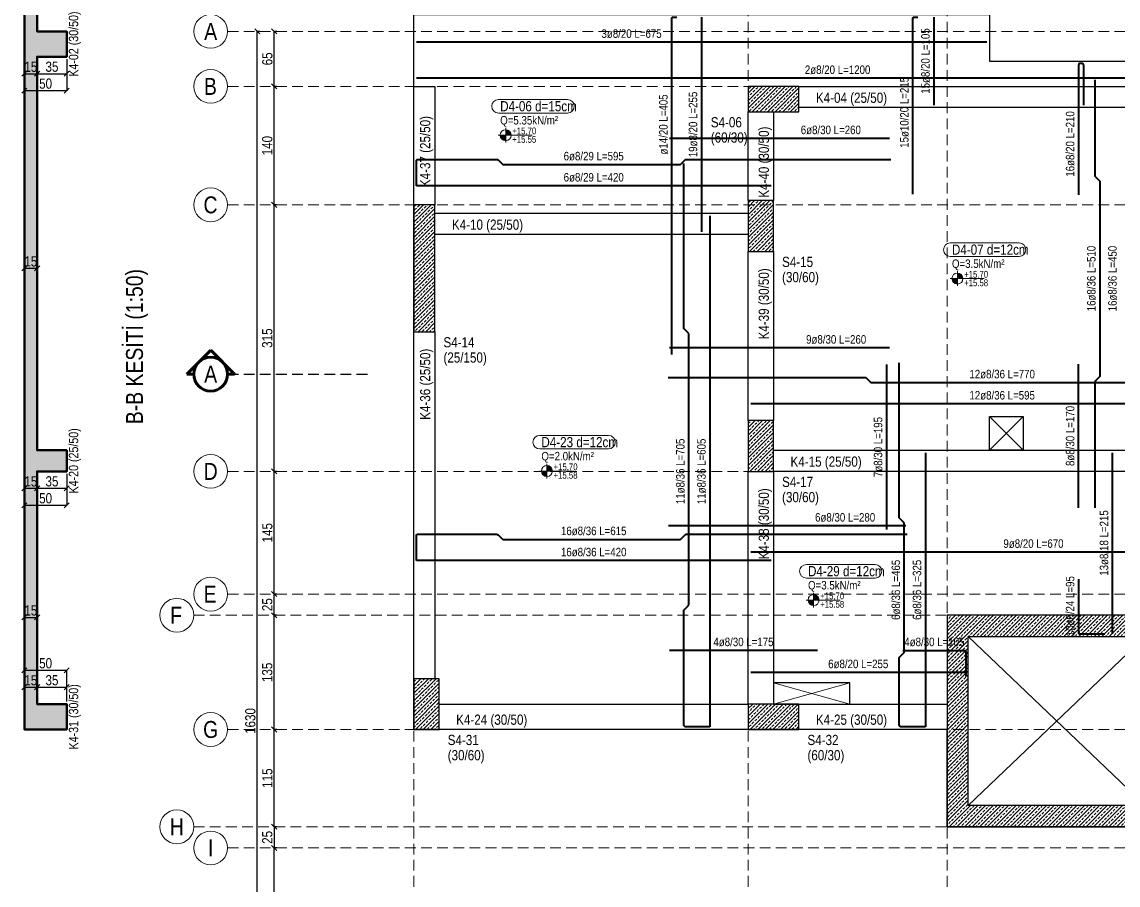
# Model space of a CAD drawing. Header units: millimetres. Extents: x 770 to 6290, y 488 to 2912.
# Drawn here: x 792 to 2087, y 1358 to 2378 of the extents above; entities that cross this region are included whole.
import ezdxf
from ezdxf.enums import TextEntityAlignment as Align

# ---------------------------------------------------------------- set-up
doc = ezdxf.new("R2010")
doc.units = ezdxf.units.MM
doc.linetypes.add('DASHED', pattern=[19.05, 12.7, -6.35])
for name, color, linetype, lineweight in [('AKS BALONU (BEYKENT)', 7, 'Continuous', 20), ('AKS CIZGISI (BEYKENT)', 252, 'DASHED', 20), ('AKS OLCU (BEYKENT)', 200, 'Continuous', 20), ('AKS YAZISI (BEYKENT)', 3, 'Continuous', 20), ('CIZGI (BEYKENT)', 1, 'Continuous', 20), ('DONATI (BEYKENT)', 4, 'Continuous', 40), ('DONATI YAZISI (BEYKENT)', 3, 'Continuous', 20), ('DOSEME ISMI (BEYKENT)', 9, 'Continuous', 20), ('DOSEME PAFTA (BEYKENT)', 3, 'Continuous', 20), ('KALIP BOSLUK (BEYKENT)', 30, 'Continuous', 25), ('KAT SINIRI (BEYKENT)', 41, 'Continuous', 25), ('KESIT (BEYKENT)', 151, 'Continuous', 25), ('KESIT CIZGISI (BEYKENT)', 3, 'Continuous', 50), ('KESIT ISMI (BEYKENT)', 6, 'Continuous', 20), ('KIRIS (BEYKENT)', 2, 'Continuous', 30), ('KIRIS ISMI (BEYKENT)', 40, 'Continuous', 20), ('KOLON (BEYKENT)', 3, 'Continuous', 30), ('KOLON ISMI (BEYKENT)', 91, 'Continuous', 20), ('KOT CIZGISI (BEYKENT)', 7, 'Continuous', 20), ('KOT YAZI (BEYKENT)', 7, 'Continuous', 20), ('OLCU (BEYKENT)', 14, 'Continuous', 20), ('TARAMA (BEYKENT)', 252, 'Continuous', 20), ('YUK YAZISI (BEYKENT)', 140, 'Continuous', 20)]:
    doc.layers.add(name, color=color, linetype=linetype, lineweight=lineweight)
doc.styles.add('DONATI YAZISI (BEYKENT)', font='')
doc.styles.add('YAZI (BEYKENT)', font='')
doc.styles.get('DONATI YAZISI (BEYKENT)').set_extended_font_data('Bahnschrift Light Condensed')
doc.styles.get('YAZI (BEYKENT)').set_extended_font_data('Bahnschrift Light Condensed')
doc.dimstyles.new('AKS_OLCU', dxfattribs={"dimtxt": 12, "dimasz": 3, "dimexe": 0.18, "dimexo": 3, "dimgap": 2, "dimtad": 1, "dimdec": 0, "dimrnd": 0.5, "dimzin": 12, "dimdsep": 46, "dimtxsty": 'YAZI (BEYKENT)', "dimtsz": 3, "dimcen": 0.09, "dimclrt": 7, "dimadec": 0, "dimazin": 0, "dimtfac": 1, "dimtdec": 4, "dimtix": 1, "dimtmove": 0, "dimatfit": 3, "dimfxl": 1, "dimtolj": 1, "dimtzin": 0, "dimarcsym": 0})
doc.dimstyles.new('PLAN_OLCU', dxfattribs={"dimtxt": 12, "dimasz": 3, "dimexe": 0.18, "dimexo": 3, "dimgap": 2, "dimtad": 1, "dimdec": 0, "dimrnd": 0.5, "dimzin": 12, "dimdsep": 46, "dimtxsty": 'YAZI (BEYKENT)', "dimtsz": 3, "dimcen": 0.09, "dimclrt": 7, "dimadec": 0, "dimazin": 0, "dimtfac": 1, "dimtdec": 4, "dimtix": 1, "dimtmove": 0, "dimatfit": 3, "dimfxl": 1, "dimtolj": 1, "dimtzin": 0, "dimarcsym": 0})
pattern_1 = [(45, (-185309.8626, -11068.8414), (-4.49012806, 4.49012806), []), (45, (-185305.3725, -11068.8414), (-4.49012806, 4.49012806), [3.175, -1.5875])]

# ---------------------------------------------------------------- blocks, each defined once
blk = doc.blocks.new('*D242')
at = {"layer": 'DEFPOINTS', "color": 0, "transparency": 16777216}
for p in [(795.1, 2336.7), (810.1, 2336.7), (810.1, 2316.7)]:
    blk.add_point(p, dxfattribs=at)
at = {"layer": 'OLCU (BEYKENT)', "color": 0, "lineweight": -2, "transparency": 16777216}
for p, q in [((795.1, 2333.7), (795.1, 2316.6)), ((810.1, 2333.7), (810.1, 2316.6)), ((792.1, 2313.7), (798.1, 2319.7)), ((807.1, 2313.7), (813.1, 2319.7)), ((795.1, 2316.7), (810.1, 2316.7))]:
    blk.add_line(p, q, dxfattribs=at)
at = {"layer": 'OLCU (BEYKENT)', "color": 7, "lineweight": 20, "transparency": 16777216, "insert": (802.6, 2324.8), "char_height": 12, "attachment_point": 5, "style": 'YAZI (BEYKENT)'}
blk.add_mtext('\\A1;15', dxfattribs=at)
blk = doc.blocks.new('*D243')
at = {"layer": 'DEFPOINTS', "color": 0, "transparency": 16777216}
for p in [(810.1, 2336.7), (845.1, 2336.7), (845.1, 2316.7)]:
    blk.add_point(p, dxfattribs=at)
at = {"layer": 'OLCU (BEYKENT)', "color": 0, "lineweight": -2, "transparency": 16777216}
for p, q in [((810.1, 2333.7), (810.1, 2316.6)), ((845.1, 2333.7), (845.1, 2316.6)), ((807.1, 2313.7), (813.1, 2319.7)), ((842.1, 2313.7), (848.1, 2319.7)), ((810.1, 2316.7), (845.1, 2316.7))]:
    blk.add_line(p, q, dxfattribs=at)
at = {"layer": 'OLCU (BEYKENT)', "color": 7, "lineweight": 20, "transparency": 16777216, "insert": (827.6, 2324.9), "char_height": 12, "attachment_point": 5, "style": 'YAZI (BEYKENT)'}
blk.add_mtext('\\A1;35', dxfattribs=at)
blk = doc.blocks.new('*D244')
at = {"layer": 'DEFPOINTS', "color": 0, "transparency": 16777216}
for p in [(795.1, 2336.7), (845.1, 2336.7), (845.1, 2296.7)]:
    blk.add_point(p, dxfattribs=at)
at = {"layer": 'OLCU (BEYKENT)', "color": 0, "lineweight": -2, "transparency": 16777216}
for p, q in [((795.1, 2333.7), (795.1, 2296.6)), ((845.1, 2333.7), (845.1, 2296.6)), ((792.1, 2293.7), (798.1, 2299.7)), ((795.1, 2296.7), (845.1, 2296.7)), ((842.1, 2293.7), (848.1, 2299.7))]:
    blk.add_line(p, q, dxfattribs=at)
at = {"layer": 'OLCU (BEYKENT)', "color": 7, "lineweight": 20, "transparency": 16777216, "insert": (820.1, 2304.9), "char_height": 12, "attachment_point": 5, "style": 'YAZI (BEYKENT)'}
blk.add_mtext('\\A1;50', dxfattribs=at)
blk = doc.blocks.new('*D245')
at = {"layer": 'DEFPOINTS', "color": 0, "transparency": 16777216}
for p in [(795.1, 1846.7), (810.1, 1846.7), (810.1, 1826.7)]:
    blk.add_point(p, dxfattribs=at)
at = {"layer": 'OLCU (BEYKENT)', "color": 0, "lineweight": -2, "transparency": 16777216}
for p, q in [((795.1, 1843.7), (795.1, 1826.6)), ((810.1, 1843.7), (810.1, 1826.6)), ((792.1, 1823.7), (798.1, 1829.7)), ((795.1, 1826.7), (810.1, 1826.7)), ((807.1, 1823.7), (813.1, 1829.7))]:
    blk.add_line(p, q, dxfattribs=at)
at = {"layer": 'OLCU (BEYKENT)', "color": 7, "lineweight": 20, "transparency": 16777216, "insert": (802.6, 1834.8), "char_height": 12, "attachment_point": 5, "style": 'YAZI (BEYKENT)'}
blk.add_mtext('\\A1;15', dxfattribs=at)
blk = doc.blocks.new('*D246')
at = {"layer": 'DEFPOINTS', "color": 0, "transparency": 16777216}
for p in [(810.1, 1846.7), (845.1, 1846.7), (845.1, 1826.7)]:
    blk.add_point(p, dxfattribs=at)
at = {"layer": 'OLCU (BEYKENT)', "color": 0, "lineweight": -2, "transparency": 16777216}
for p, q in [((810.1, 1843.7), (810.1, 1826.6)), ((845.1, 1843.7), (845.1, 1826.6)), ((807.1, 1823.7), (813.1, 1829.7)), ((810.1, 1826.7), (845.1, 1826.7)), ((842.1, 1823.7), (848.1, 1829.7))]:
    blk.add_line(p, q, dxfattribs=at)
at = {"layer": 'OLCU (BEYKENT)', "color": 7, "lineweight": 20, "transparency": 16777216, "insert": (827.6, 1834.9), "char_height": 12, "attachment_point": 5, "style": 'YAZI (BEYKENT)'}
blk.add_mtext('\\A1;35', dxfattribs=at)
blk = doc.blocks.new('*D247')
at = {"layer": 'DEFPOINTS', "color": 0, "transparency": 16777216}
for p in [(795.1, 1846.7), (845.1, 1846.7), (845.1, 1806.7)]:
    blk.add_point(p, dxfattribs=at)
at = {"layer": 'OLCU (BEYKENT)', "color": 0, "lineweight": -2, "transparency": 16777216}
for p, q in [((795.1, 1843.7), (795.1, 1806.6)), ((845.1, 1843.7), (845.1, 1806.6)), ((792.1, 1803.7), (798.1, 1809.7)), ((795.1, 1806.7), (845.1, 1806.7)), ((842.1, 1803.7), (848.1, 1809.7))]:
    blk.add_line(p, q, dxfattribs=at)
at = {"layer": 'OLCU (BEYKENT)', "color": 7, "lineweight": 20, "transparency": 16777216, "insert": (820.1, 1814.9), "char_height": 12, "attachment_point": 5, "style": 'YAZI (BEYKENT)'}
blk.add_mtext('\\A1;50', dxfattribs=at)
blk = doc.blocks.new('*D248')
at = {"layer": 'DEFPOINTS', "color": 0, "transparency": 16777216}
for p in [(810.1, 1591.7), (795.1, 1571.7), (810.1, 1571.7)]:
    blk.add_point(p, dxfattribs=at)
at = {"layer": 'OLCU (BEYKENT)', "color": 0, "lineweight": -2, "transparency": 16777216}
for p, q in [((792.1, 1588.7), (798.1, 1594.7)), ((807.1, 1588.7), (813.1, 1594.7)), ((795.1, 1574.7), (795.1, 1591.9)), ((795.1, 1591.7), (810.1, 1591.7)), ((810.1, 1574.7), (810.1, 1591.9))]:
    blk.add_line(p, q, dxfattribs=at)
at = {"layer": 'OLCU (BEYKENT)', "color": 7, "lineweight": 20, "transparency": 16777216, "insert": (802.6, 1599.8), "char_height": 12, "attachment_point": 5, "style": 'YAZI (BEYKENT)'}
blk.add_mtext('\\A1;15', dxfattribs=at)
blk = doc.blocks.new('*D249')
at = {"layer": 'DEFPOINTS', "color": 0, "transparency": 16777216}
for p in [(845.1, 1591.7), (810.1, 1571.7), (845.1, 1571.7)]:
    blk.add_point(p, dxfattribs=at)
at = {"layer": 'OLCU (BEYKENT)', "color": 0, "lineweight": -2, "transparency": 16777216}
for p, q in [((807.1, 1588.7), (813.1, 1594.7)), ((842.1, 1588.7), (848.1, 1594.7)), ((810.1, 1574.7), (810.1, 1591.9)), ((810.1, 1591.7), (845.1, 1591.7)), ((845.1, 1574.7), (845.1, 1591.9))]:
    blk.add_line(p, q, dxfattribs=at)
at = {"layer": 'OLCU (BEYKENT)', "color": 7, "lineweight": 20, "transparency": 16777216, "insert": (827.6, 1599.9), "char_height": 12, "attachment_point": 5, "style": 'YAZI (BEYKENT)'}
blk.add_mtext('\\A1;35', dxfattribs=at)
blk = doc.blocks.new('*D250')
at = {"layer": 'DEFPOINTS', "color": 0, "transparency": 16777216}
for p in [(845.1, 1611.7), (795.1, 1571.7), (845.1, 1571.7)]:
    blk.add_point(p, dxfattribs=at)
at = {"layer": 'OLCU (BEYKENT)', "color": 0, "lineweight": -2, "transparency": 16777216}
for p, q in [((792.1, 1608.7), (798.1, 1614.7)), ((795.1, 1574.7), (795.1, 1611.9)), ((795.1, 1611.7), (845.1, 1611.7)), ((842.1, 1608.7), (848.1, 1614.7)), ((845.1, 1574.7), (845.1, 1611.9))]:
    blk.add_line(p, q, dxfattribs=at)
at = {"layer": 'OLCU (BEYKENT)', "color": 7, "lineweight": 20, "transparency": 16777216, "insert": (820.1, 1619.9), "char_height": 12, "attachment_point": 5, "style": 'YAZI (BEYKENT)'}
blk.add_mtext('\\A1;50', dxfattribs=at)
blk = doc.blocks.new('*D251')
at = {"layer": 'DEFPOINTS', "color": 0, "transparency": 16777216}
for p in [(795.1, 2106.7), (810.1, 2106.7), (810.1, 2086.7)]:
    blk.add_point(p, dxfattribs=at)
at = {"layer": 'OLCU (BEYKENT)', "color": 0, "lineweight": -2, "transparency": 16777216}
for p, q in [((795.1, 2103.7), (795.1, 2086.6)), ((810.1, 2103.7), (810.1, 2086.6)), ((792.1, 2083.7), (798.1, 2089.7)), ((795.1, 2086.7), (810.1, 2086.7)), ((807.1, 2083.7), (813.1, 2089.7))]:
    blk.add_line(p, q, dxfattribs=at)
at = {"layer": 'OLCU (BEYKENT)', "color": 7, "lineweight": 20, "transparency": 16777216, "insert": (802.6, 2094.8), "char_height": 12, "attachment_point": 5, "style": 'YAZI (BEYKENT)'}
blk.add_mtext('\\A1;15', dxfattribs=at)
blk = doc.blocks.new('*D253')
at = {"layer": 'DEFPOINTS', "color": 0, "transparency": 16777216}
for p in [(795.1, 1694.2), (810.1, 1694.2), (810.1, 1674.2)]:
    blk.add_point(p, dxfattribs=at)
at = {"layer": 'OLCU (BEYKENT)', "color": 0, "lineweight": -2, "transparency": 16777216}
for p, q in [((795.1, 1691.2), (795.1, 1674.1)), ((810.1, 1691.2), (810.1, 1674.1)), ((792.1, 1671.2), (798.1, 1677.2)), ((795.1, 1674.2), (810.1, 1674.2)), ((807.1, 1671.2), (813.1, 1677.2))]:
    blk.add_line(p, q, dxfattribs=at)
at = {"layer": 'OLCU (BEYKENT)', "color": 7, "lineweight": 20, "transparency": 16777216, "insert": (802.6, 1682.3), "char_height": 12, "attachment_point": 5, "style": 'YAZI (BEYKENT)'}
blk.add_mtext('\\A1;15', dxfattribs=at)
blk = doc.blocks.new('*D211')
at = {"layer": 'AKS OLCU (BEYKENT)', "color": 0, "lineweight": -2, "transparency": 16777216}
for p, q in [((1073.1, 2363.7), (1067.1, 2369.7)), ((1070.1, 736.7), (1070.1, 2366.7)), ((1073.1, 2366.7), (1070.3, 2366.7)), ((1073.1, 733.7), (1067.1, 739.7)), ((1073.1, 736.7), (1070.3, 736.7))]:
    blk.add_line(p, q, dxfattribs=at)
at = {"layer": 'DEFPOINTS', "color": 0, "transparency": 16777216}
for p in [(1070.1, 2366.7), (1070.1, 2366.7), (1070.1, 736.7)]:
    blk.add_point(p, dxfattribs=at)
at = {"layer": 'AKS OLCU (BEYKENT)', "color": 7, "transparency": 16777216, "insert": (1062, 1551.7), "char_height": 12, "attachment_point": 5, "rotation": 90, "style": 'YAZI (BEYKENT)'}
blk.add_mtext('\\A1;1630', dxfattribs=at)
blk = doc.blocks.new('*D213')
at = {"layer": 'AKS OLCU (BEYKENT)', "color": 0, "lineweight": -2, "transparency": 16777216}
for p, q in [((1093.1, 1398.7), (1087.1, 1404.7)), ((1090.1, 1256.7), (1090.1, 1401.7)), ((1093.1, 1401.7), (1090.3, 1401.7)), ((1093.1, 1253.7), (1087.1, 1259.7)), ((1093.1, 1256.7), (1090.3, 1256.7))]:
    blk.add_line(p, q, dxfattribs=at)
at = {"layer": 'DEFPOINTS', "color": 0, "transparency": 16777216}
for p in [(1090.1, 1401.7), (1090.1, 1401.7), (1090.1, 1256.7)]:
    blk.add_point(p, dxfattribs=at)
at = {"layer": 'AKS OLCU (BEYKENT)', "color": 7, "transparency": 16777216, "insert": (1082.1, 1329.2), "char_height": 12, "attachment_point": 5, "rotation": 90, "style": 'YAZI (BEYKENT)'}
blk.add_mtext('\\A1;145', dxfattribs=at)
blk = doc.blocks.new('*D214')
at = {"layer": 'AKS OLCU (BEYKENT)', "color": 0, "lineweight": -2, "transparency": 16777216}
for p, q in [((1093.1, 1538.7), (1087.1, 1544.7)), ((1090.1, 1426.7), (1090.1, 1541.7)), ((1093.1, 1541.7), (1090.3, 1541.7)), ((1093.1, 1423.7), (1087.1, 1429.7)), ((1093.1, 1426.7), (1090.3, 1426.7))]:
    blk.add_line(p, q, dxfattribs=at)
at = {"layer": 'DEFPOINTS', "color": 0, "transparency": 16777216}
for p in [(1090.1, 1541.7), (1090.1, 1541.7), (1090.1, 1426.7)]:
    blk.add_point(p, dxfattribs=at)
at = {"layer": 'AKS OLCU (BEYKENT)', "color": 7, "transparency": 16777216, "insert": (1082.1, 1484.2), "char_height": 12, "attachment_point": 5, "rotation": 90, "style": 'YAZI (BEYKENT)'}
blk.add_mtext('\\A1;115', dxfattribs=at)
blk = doc.blocks.new('*D215')
at = {"layer": 'AKS OLCU (BEYKENT)', "color": 0, "lineweight": -2, "transparency": 16777216}
for p, q in [((1093.1, 1673.7), (1087.1, 1679.7)), ((1090.1, 1541.7), (1090.1, 1676.7)), ((1093.1, 1676.7), (1090.3, 1676.7)), ((1093.1, 1538.7), (1087.1, 1544.7)), ((1093.1, 1541.7), (1090.3, 1541.7))]:
    blk.add_line(p, q, dxfattribs=at)
at = {"layer": 'DEFPOINTS', "color": 0, "transparency": 16777216}
for p in [(1090.1, 1676.7), (1090.1, 1676.7), (1090.1, 1541.7)]:
    blk.add_point(p, dxfattribs=at)
at = {"layer": 'AKS OLCU (BEYKENT)', "color": 7, "transparency": 16777216, "insert": (1082, 1609.2), "char_height": 12, "attachment_point": 5, "rotation": 90, "style": 'YAZI (BEYKENT)'}
blk.add_mtext('\\A1;135', dxfattribs=at)
blk = doc.blocks.new('*D216')
at = {"layer": 'AKS OLCU (BEYKENT)', "color": 0, "lineweight": -2, "transparency": 16777216}
for p, q in [((1093.1, 1843.7), (1087.1, 1849.7)), ((1090.1, 1701.7), (1090.1, 1846.7)), ((1093.1, 1846.7), (1090.3, 1846.7)), ((1093.1, 1698.7), (1087.1, 1704.7)), ((1093.1, 1701.7), (1090.3, 1701.7))]:
    blk.add_line(p, q, dxfattribs=at)
at = {"layer": 'DEFPOINTS', "color": 0, "transparency": 16777216}
for p in [(1090.1, 1846.7), (1090.1, 1846.7), (1090.1, 1701.7)]:
    blk.add_point(p, dxfattribs=at)
at = {"layer": 'AKS OLCU (BEYKENT)', "color": 7, "transparency": 16777216, "insert": (1082.1, 1774.2), "char_height": 12, "attachment_point": 5, "rotation": 90, "style": 'YAZI (BEYKENT)'}
blk.add_mtext('\\A1;145', dxfattribs=at)
blk = doc.blocks.new('*D217')
at = {"layer": 'AKS OLCU (BEYKENT)', "color": 0, "lineweight": -2, "transparency": 16777216}
for p, q in [((1093.1, 2158.7), (1087.1, 2164.7)), ((1090.1, 1846.7), (1090.1, 2161.7)), ((1093.1, 2161.7), (1090.3, 2161.7)), ((1093.1, 1843.7), (1087.1, 1849.7)), ((1093.1, 1846.7), (1090.3, 1846.7))]:
    blk.add_line(p, q, dxfattribs=at)
at = {"layer": 'DEFPOINTS', "color": 0, "transparency": 16777216}
for p in [(1090.1, 2161.7), (1090.1, 2161.7), (1090.1, 1846.7)]:
    blk.add_point(p, dxfattribs=at)
at = {"layer": 'AKS OLCU (BEYKENT)', "color": 7, "transparency": 16777216, "insert": (1082, 2004.2), "char_height": 12, "attachment_point": 5, "rotation": 90, "style": 'YAZI (BEYKENT)'}
blk.add_mtext('\\A1;315', dxfattribs=at)
blk = doc.blocks.new('*D218')
at = {"layer": 'AKS OLCU (BEYKENT)', "color": 0, "lineweight": -2, "transparency": 16777216}
for p, q in [((1093.1, 2298.7), (1087.1, 2304.7)), ((1090.1, 2161.7), (1090.1, 2301.7)), ((1093.1, 2301.7), (1090.3, 2301.7)), ((1093.1, 2158.7), (1087.1, 2164.7)), ((1093.1, 2161.7), (1090.3, 2161.7))]:
    blk.add_line(p, q, dxfattribs=at)
at = {"layer": 'DEFPOINTS', "color": 0, "transparency": 16777216}
for p in [(1090.1, 2301.7), (1090.1, 2301.7), (1090.1, 2161.7)]:
    blk.add_point(p, dxfattribs=at)
at = {"layer": 'AKS OLCU (BEYKENT)', "color": 7, "transparency": 16777216, "insert": (1082, 2231.7), "char_height": 12, "attachment_point": 5, "rotation": 90, "style": 'YAZI (BEYKENT)'}
blk.add_mtext('\\A1;140', dxfattribs=at)
blk = doc.blocks.new('*D219')
at = {"layer": 'AKS OLCU (BEYKENT)', "color": 0, "lineweight": -2, "transparency": 16777216}
for p, q in [((1093.1, 2363.7), (1087.1, 2369.7)), ((1090.1, 2301.7), (1090.1, 2366.7)), ((1093.1, 2366.7), (1090.3, 2366.7)), ((1093.1, 2298.7), (1087.1, 2304.7)), ((1093.1, 2301.7), (1090.3, 2301.7))]:
    blk.add_line(p, q, dxfattribs=at)
at = {"layer": 'DEFPOINTS', "color": 0, "transparency": 16777216}
for p in [(1090.1, 2366.7), (1090.1, 2366.7), (1090.1, 2301.7)]:
    blk.add_point(p, dxfattribs=at)
at = {"layer": 'AKS OLCU (BEYKENT)', "color": 7, "transparency": 16777216, "insert": (1082.1, 2334.2), "char_height": 12, "attachment_point": 5, "rotation": 90, "style": 'YAZI (BEYKENT)'}
blk.add_mtext('\\A1;65', dxfattribs=at)
blk = doc.blocks.new('*D220')
at = {"layer": 'AKS OLCU (BEYKENT)', "color": 0, "lineweight": -2, "transparency": 16777216}
for p, q in [((1093.1, 1698.7), (1087.1, 1704.7)), ((1090.1, 1676.7), (1090.1, 1701.7)), ((1092.9, 1701.7), (1090.3, 1701.7)), ((1093.1, 1673.7), (1087.1, 1679.7)), ((1093.1, 1676.7), (1090.3, 1676.7))]:
    blk.add_line(p, q, dxfattribs=at)
at = {"layer": 'DEFPOINTS', "color": 0, "transparency": 16777216}
for p in [(1089.9, 1701.7), (1090.1, 1701.7), (1090.1, 1676.7)]:
    blk.add_point(p, dxfattribs=at)
at = {"layer": 'AKS OLCU (BEYKENT)', "color": 7, "transparency": 16777216, "insert": (1082, 1689.2), "char_height": 12, "attachment_point": 5, "rotation": 90, "style": 'YAZI (BEYKENT)'}
blk.add_mtext('\\A1;25', dxfattribs=at)
blk = doc.blocks.new('*D221')
at = {"layer": 'AKS OLCU (BEYKENT)', "color": 0, "lineweight": -2, "transparency": 16777216}
for p, q in [((1093.1, 1423.7), (1087.1, 1429.7)), ((1090.1, 1426.7), (1090.1, 1401.7)), ((1093.1, 1426.7), (1090.3, 1426.7)), ((1093.1, 1398.7), (1087.1, 1404.7)), ((1092.9, 1401.7), (1090.3, 1401.7))]:
    blk.add_line(p, q, dxfattribs=at)
at = {"layer": 'DEFPOINTS', "color": 0, "transparency": 16777216}
for p in [(1090.1, 1426.7), (1089.9, 1401.7), (1090.1, 1401.7)]:
    blk.add_point(p, dxfattribs=at)
at = {"layer": 'AKS OLCU (BEYKENT)', "color": 7, "transparency": 16777216, "insert": (1082, 1414.2), "char_height": 12, "attachment_point": 5, "rotation": 90, "style": 'YAZI (BEYKENT)'}
blk.add_mtext('\\A1;25', dxfattribs=at)

msp = doc.modelspace()

# ---------------------------------------------------------------- hatches: boundary and pattern name
at = {"layer": 'KOT CIZGISI (BEYKENT)', "true_color": 0x000000}
h = msp.add_hatch(color=18, dxfattribs=at)
h.dxf.hatch_style = 1
h.paths.add_polyline_path([(1363.6, 2244), (1357.1, 2244, 0.414214), (1363.6, 2237.5)])
h = msp.add_hatch(color=18, dxfattribs=at)
h.dxf.hatch_style = 1
h.paths.add_polyline_path([(1363.6, 2250.6), (1363.6, 2244), (1370.1, 2244, 0.414214)])
h = msp.add_hatch(color=18, dxfattribs=at)
h.dxf.hatch_style = 1
h.paths.add_polyline_path([(1897.3, 2074.6), (1890.8, 2074.6, 0.414214), (1897.3, 2068)])
h = msp.add_hatch(color=18, dxfattribs=at)
h.dxf.hatch_style = 1
h.paths.add_polyline_path([(1897.3, 2081.1), (1897.3, 2074.6), (1903.9, 2074.6, 0.414214)])
h = msp.add_hatch(color=18, dxfattribs=at)
h.dxf.hatch_style = 1
h.paths.add_polyline_path([(1412.3, 1853.6), (1412.3, 1847.1), (1418.9, 1847.1, 0.414214)])
h = msp.add_hatch(color=18, dxfattribs=at)
h.dxf.hatch_style = 1
h.paths.add_polyline_path([(1412.3, 1847.1), (1405.8, 1847.1, 0.414214), (1412.3, 1840.5)])
h = msp.add_hatch(color=18, dxfattribs=at)
h.dxf.hatch_style = 1
h.paths.add_polyline_path([(1727.3, 1701.1), (1727.3, 1694.6), (1733.9, 1694.6, 0.414214)])
h = msp.add_hatch(color=18, dxfattribs=at)
h.dxf.hatch_style = 1
h.paths.add_polyline_path([(1727.3, 1694.6), (1720.8, 1694.6, 0.414214), (1727.3, 1688)])
at = {"layer": 'TARAMA (BEYKENT)'}
h = msp.add_hatch(dxfattribs=at)
h.set_pattern_fill('ANSI33', color=256, style=0)
h.set_pattern_definition(pattern_1)
h.paths.add_polyline_path([(795.1, 2446.7), (810.1, 2446.7), (810.1, 2366.7), (845.1, 2366.7), (845.1, 2336.7), (810.1, 2336.7), (810.1, 1871.7), (845.1, 1871.7), (845.1, 1846.7), (810.1, 1846.7), (810.1, 1571.7), (845.1, 1571.7), (845.1, 1541.7), (795.1, 1541.7)])
h = msp.add_hatch(dxfattribs=at)
h.set_pattern_fill('ANSI33', color=256, style=0)
h.set_pattern_definition(pattern_1)
h.paths.add_polyline_path([(1650.1, 2271.7), (1710.1, 2271.7), (1710.1, 2301.7), (1650.1, 2301.7)])
h = msp.add_hatch(dxfattribs=at)
h.set_pattern_fill('ANSI33', color=256, style=0)
h.set_pattern_definition(pattern_1)
h.paths.add_polyline_path([(1650.1, 2106.7), (1680.1, 2106.7), (1680.1, 2166.7), (1650.1, 2166.7)])
h = msp.add_hatch(dxfattribs=at)
h.set_pattern_fill('ANSI33', color=256, style=0)
h.set_pattern_definition(pattern_1)
h.paths.add_polyline_path([(1255.1, 2011.7), (1280.1, 2011.7), (1280.1, 2161.7), (1255.1, 2161.7)])
h = msp.add_hatch(dxfattribs=at)
h.set_pattern_fill('ANSI33', color=256, style=0)
h.set_pattern_definition(pattern_1)
h.paths.add_polyline_path([(1650.1, 1846.7), (1680.1, 1846.7), (1680.1, 1906.7), (1650.1, 1906.7)])
h = msp.add_hatch(dxfattribs=at)
h.set_pattern_fill('ANSI33', color=256, style=0)
h.set_pattern_definition(pattern_1)
h.paths.add_polyline_path([(1885.1, 1676.7), (1885.1, 1426.7), (2114.1, 1426.7), (2114.1, 1401.7), (2144.1, 1401.7), (2144.1, 1451.7), (1910.1, 1451.7), (1910.1, 1651.7), (2144.1, 1651.7), (2144.1, 1701.7), (2114.1, 1701.7), (2114.1, 1676.7)])
h = msp.add_hatch(dxfattribs=at)
h.set_pattern_fill('ANSI33', color=256, style=0)
h.set_pattern_definition(pattern_1)
h.paths.add_polyline_path([(1255.1, 1541.7), (1285.1, 1541.7), (1285.1, 1601.7), (1255.1, 1601.7)])
h = msp.add_hatch(dxfattribs=at)
h.set_pattern_fill('ANSI33', color=256, style=0)
h.set_pattern_definition(pattern_1)
h.paths.add_polyline_path([(1650.1, 1541.7), (1710.1, 1541.7), (1710.1, 1571.7), (1650.1, 1571.7)])

# ---------------------------------------------------------------- linework, layer by layer
at = {"layer": 'AKS BALONU (BEYKENT)'}
for centre in [(1015.1, 2366.7), (1015.1, 2301.7), (1015.1, 2161.7), (1015.1, 1846.7), (1015.1, 1701.7), (975.1, 1676.7), (1015.1, 1541.7), (975.1, 1426.7), (1015.1, 1401.7)]:
    msp.add_circle(centre, 20, dxfattribs=at)
at = {"layer": 'AKS CIZGISI (BEYKENT)'}
for p, q in [((1255.1, 536.7), (1255.1, 2646.7)), ((1650.1, 536.7), (1650.1, 2646.7)), ((1885.1, 536.7), (1885.1, 2646.7)), ((1035.1, 2366.7), (6210.1, 2366.7)), ((1035.1, 2301.7), (6210.1, 2301.7)), ((1035.1, 2161.7), (6210.1, 2161.7)), ((1035.1, 1846.7), (6210.1, 1846.7)), ((1035.1, 1701.7), (6210.1, 1701.7)), ((995.1, 1676.7), (6250.1, 1676.7)), ((1035.1, 1541.7), (6210.1, 1541.7)), ((995.1, 1426.7), (6250.1, 1426.7)), ((1035.1, 1401.7), (6210.1, 1401.7))]:
    msp.add_line(p, q, dxfattribs=at)
at = {"layer": 'CIZGI (BEYKENT)'}
for p, q in [((1935.1, 1871.7), (1975.1, 1911.7)), ((1935.1, 1911.7), (1975.1, 1871.7)), ((1910.1, 1451.7), (2119.1, 1651.7)), ((1910.1, 1651.7), (2119.1, 1451.7)), ((1680.1, 1571.7), (1770.1, 1596.7)), ((1680.1, 1596.7), (1770.1, 1571.7))]:
    msp.add_line(p, q, dxfattribs=at)
at = {"layer": 'DONATI (BEYKENT)'}
for points in [[(1559.9, 1985), (1559.9, 2382.2, -0.414214), (1561.4, 2383.7), (1565.9, 2383.7)], [(1844.5, 2174.5), (1844.5, 2382.2, -0.414214), (1846, 2383.7), (1850.5, 2383.7)], [(2046.4, 2279.7), (2046.4, 2327.2, 0.414214), (2044.9, 2328.7), (2041.9, 2328.7, 0.414214), (2040.4, 2327.2), (2040.4, 2173.5)], [(2059.4, 2309.5), (2059.4, 2196.4, 0.198912), (2059.9, 2195.3), (2065, 2190.2, -0.198912), (2065.4, 2189.1), (2065.4, 1959.4, -0.198912), (2065, 1958.3), (2059.9, 1953.2, 0.198912), (2059.4, 1952.1), (2059.4, 1803.7)], [(1258.1, 2184.3), (1258.1, 2213.8, -0.414214), (1259.6, 2215.3), (1353.5, 2215.3, -0.198912), (1354.6, 2214.9), (1359.7, 2209.8, 0.198912), (1360.7, 2209.3), (1569.5, 2209.3, 0.198912), (1570.6, 2209.8), (1575.7, 2214.9, -0.198912), (1576.7, 2215.3), (1818.4, 2215.3)], [(1604.9, 1544.7), (1576.9, 1544.7, -0.414214), (1573.9, 1547.7), (1573.9, 1682.1, -0.198912), (1574.3, 1683.2), (1579.4, 1688.3, 0.198912), (1579.9, 1689.4), (1579.9, 2009.1, 0.198912), (1579.4, 2010.2), (1574.3, 2015.3, -0.198912), (1573.9, 2016.4), (1573.9, 2210.7)], [(1859.5, 1544.7), (1831.5, 1544.7, -0.414214), (1828.5, 1547.7), (1828.5, 1626.1, -0.198912), (1828.9, 1627.2), (1834, 1632.3, 0.198912), (1834.5, 1633.4), (1834.5, 1785.1, 0.198912), (1834, 1786.2), (1828.9, 1791.3, -0.198912), (1828.5, 1792.4), (1828.5, 1975)], [(1555.6, 1957.7), (1788.5, 1957.7, -0.198912), (1789.6, 1957.3), (1794.7, 1952.2, 0.198912), (1795.7, 1951.7), (2109.5, 1951.7, 0.198912), (2110.6, 1952.2), (2115.7, 1957.3, -0.198912), (2116.7, 1957.7), (2320.9, 1957.7)], [(1258.1, 1741.4), (1258.1, 1770.9, -0.414214), (1259.6, 1772.4), (1353.5, 1772.4, -0.198912), (1354.6, 1771.9), (1359.7, 1766.8, 0.198912), (1360.7, 1766.4), (1569.5, 1766.4, 0.198912), (1570.6, 1766.8), (1575.7, 1771.9, -0.198912), (1576.7, 1772.4), (1837.9, 1772.4)], [(2040.4, 1719.2), (2040.4, 1656.2, 0.414214), (2041.9, 1654.7), (2071.4, 1654.7)], [(1832.9, 1635.2), (1905.6, 1635.2, -0.414214), (1907.1, 1633.7), (1907.1, 1604.2)]]:
    msp.add_lwpolyline(points, format="xyb", dxfattribs=at)
for points in [[(1594.9, 2383.7), (1594.9, 2129.7)], [(1869.5, 2383.7), (1869.5, 2279.7)], [(1932.1, 2354.1), (1258.1, 2354.1)], [(2458.1, 2311.4), (1258.1, 2311.4)], [(1816.9, 2240.3), (1557.1, 2240.3)], [(1677.1, 2184.3), (1258.1, 2184.3)], [(1604.9, 2148.7), (1604.9, 1544.7)], [(1816.9, 1992.7), (1557.1, 1992.7)], [(1813.5, 1973), (1813.5, 1778)], [(2040.4, 1803.7), (2040.4, 1973.5)], [(2247.1, 1926.7), (1653.1, 1926.7)], [(1859.5, 1868.7), (1859.5, 1544.7)], [(2080.4, 1654.7), (2080.4, 1868.7)], [(1836.4, 1782.4), (1556.1, 1782.4)], [(2321.1, 1751.4), (1653.1, 1751.4)], [(1677.1, 1741.4), (1258.1, 1741.4)], [(1731.9, 1635.2), (1557.1, 1635.2)], [(1907.1, 1609.2), (1653.1, 1609.2)]]:
    msp.add_lwpolyline(points, dxfattribs=at)
at = {"layer": 'DOSEME PAFTA (BEYKENT)'}
for points in [[(1355.1, 2286.2), (1436.6, 2286.2, -1), (1436.6, 2270.2), (1355.1, 2270.2, -1)], [(1888.8, 2116.7), (1970.1, 2116.7, -1), (1970.1, 2100.7), (1888.8, 2100.7, -1)], [(1403.8, 1889.2), (1485.1, 1889.2, -1), (1485.1, 1873.2), (1403.8, 1873.2, -1)], [(1718.8, 1736.7), (1800, 1736.7, -1), (1800, 1720.7), (1718.8, 1720.7, -1)]]:
    msp.add_lwpolyline(points, format="xyb", close=True, dxfattribs=at)
at = {"layer": 'KALIP BOSLUK (BEYKENT)'}
for points in [[(1935.1, 1911.7), (1975.1, 1911.7), (1975.1, 1871.7), (1935.1, 1871.7)], [(1910.1, 1651.7), (2119.1, 1651.7), (2119.1, 1451.7), (1910.1, 1451.7)], [(1770.1, 1596.7), (1680.1, 1596.7), (1680.1, 1571.7), (1770.1, 1571.7)]]:
    msp.add_lwpolyline(points, close=True, dxfattribs=at)
at = {"layer": 'KAT SINIRI (BEYKENT)'}
msp.add_lwpolyline([(2114.1, 1426.7), (1885.1, 1426.7), (1885.1, 1541.7), (1255.1, 1541.7), (1255.1, 1541.7), (1255.1, 2386.7), (1935.1, 2386.7), (1935.1, 2331.7), (3735.1, 2331.7)], dxfattribs=at)
at = {"layer": 'KESIT (BEYKENT)', "lineweight": 60}
for points in [[(1015.1, 1990), (986.8, 1961.7)], [(1043.4, 1961.7), (1015.1, 1990)], [(986.8, 1961.7), (995.1, 1961.7)], [(1035.1, 1961.7), (1043.4, 1961.7)]]:
    msp.add_lwpolyline(points, dxfattribs=at)
at = {"layer": 'KESIT (BEYKENT)', "linetype": 'DASHED'}
msp.add_lwpolyline([(1035.1, 1961.7), (1205.1, 1961.7)], dxfattribs=at)
at = {"layer": 'KESIT (BEYKENT)', "lineweight": 60}
msp.add_circle((1015.1, 1961.7), 20, dxfattribs=at)
at = {"layer": 'KESIT CIZGISI (BEYKENT)'}
msp.add_lwpolyline([(795.1, 1571.7), (795.1, 2446.7), (810.1, 2446.7), (810.1, 2366.7), (845.1, 2366.7), (845.1, 2336.7), (810.1, 2336.7), (810.1, 1871.7), (845.1, 1871.7), (845.1, 1846.7), (810.1, 1846.7), (810.1, 1571.7), (845.1, 1571.7), (845.1, 1541.7), (795.1, 1541.7), (795.1, 1571.7)], dxfattribs=at)
at = {"layer": 'KIRIS (BEYKENT)'}
for p, q in [((1255.1, 2301.7), (1280.1, 2301.7)), ((1255.1, 2161.7), (1255.1, 2301.7)), ((1280.1, 2301.7), (1280.1, 2161.7)), ((1710.1, 2301.7), (2225.1, 2301.7)), ((1650.1, 2166.7), (1650.1, 2271.7)), ((1680.1, 2271.7), (1680.1, 2166.7)), ((2225.1, 2276.7), (1710.1, 2276.7)), ((1280.1, 2151.7), (1650.1, 2151.7)), ((1650.1, 2126.7), (1280.1, 2126.7)), ((1650.1, 1906.7), (1650.1, 2106.7)), ((1680.1, 2106.7), (1680.1, 1906.7)), ((1255.1, 1601.7), (1255.1, 2011.7)), ((1280.1, 2011.7), (1280.1, 1601.7)), ((1680.1, 1871.7), (2225.1, 1871.7)), ((1650.1, 1571.7), (1650.1, 1846.7)), ((2225.1, 1846.7), (1680.1, 1846.7)), ((1680.1, 1846.7), (1680.1, 1571.7)), ((1285.1, 1571.7), (1650.1, 1571.7)), ((1710.1, 1571.7), (1885.1, 1571.7)), ((1650.1, 1541.7), (1285.1, 1541.7)), ((1885.1, 1541.7), (1710.1, 1541.7))]:
    msp.add_line(p, q, dxfattribs=at)
at = {"layer": 'KOLON (BEYKENT)'}
for points in [[(1650.1, 2271.7), (1710.1, 2271.7), (1710.1, 2301.7), (1650.1, 2301.7)], [(1650.1, 2106.7), (1680.1, 2106.7), (1680.1, 2166.7), (1650.1, 2166.7)], [(1255.1, 2011.7), (1280.1, 2011.7), (1280.1, 2161.7), (1255.1, 2161.7)], [(1650.1, 1846.7), (1680.1, 1846.7), (1680.1, 1906.7), (1650.1, 1906.7)], [(1885.1, 1676.7), (1885.1, 1426.7), (2114.1, 1426.7), (2114.1, 1401.7), (2144.1, 1401.7), (2144.1, 1451.7), (1910.1, 1451.7), (1910.1, 1651.7), (2144.1, 1651.7), (2144.1, 1701.7), (2114.1, 1701.7), (2114.1, 1676.7)], [(1255.1, 1541.7), (1285.1, 1541.7), (1285.1, 1601.7), (1255.1, 1601.7)], [(1650.1, 1541.7), (1710.1, 1541.7), (1710.1, 1571.7), (1650.1, 1571.7)]]:
    msp.add_lwpolyline(points, close=True, dxfattribs=at)
at = {"layer": 'KOT CIZGISI (BEYKENT)'}
for p, q in [((1354.9, 2244), (1394.9, 2244)), ((1363.6, 2252.7), (1363.6, 2235.3)), ((1888.7, 2074.6), (1928.7, 2074.6)), ((1897.3, 2083.3), (1897.3, 2065.9)), ((1412.3, 1855.8), (1412.3, 1838.4)), ((1403.7, 1847.1), (1443.7, 1847.1)), ((1727.3, 1703.3), (1727.3, 1685.9)), ((1718.7, 1694.6), (1758.7, 1694.6))]:
    msp.add_line(p, q, dxfattribs=at)
for centre in [(1363.6, 2244), (1897.3, 2074.6), (1412.3, 1847.1), (1727.3, 1694.6)]:
    msp.add_circle(centre, 6.52, dxfattribs=at)

# ---------------------------------------------------------------- texts
at = {"layer": 'AKS YAZISI (BEYKENT)', "style": 'YAZI (BEYKENT)'}
for s, p in [('A', (1015.1, 2366.7)), ('B', (1014.8, 2301.7)), ('C', (1014.9, 2161.7)), ('D', (1015.1, 1846.7)), ('E', (1014.4, 1701.7)), ('F', (974.2, 1676.7)), ('G', (1015.1, 1541.7)), ('H', (975.1, 1426.7)), ('I', (1015.1, 1401.7))]:
    msp.add_text(s, height=20, dxfattribs=at).set_placement(p, align=Align.MIDDLE_CENTER)
at = {"layer": 'DONATI YAZISI (BEYKENT)', "style": 'DONATI YAZISI (BEYKENT)'}
for s, p in [('15ø8/20 L=105', (1859.5, 2331.7)), ('15ø10/20 L=215', (1834.5, 2271)), ('19ø8/20 L=255', (1584.9, 2256.7)), ('ø14/20 L=405', (1549.9, 2256.7)), ('16ø8/20 L=210', (2030.4, 2233.7)), ('16ø8/36 L=510', (2055.4, 2074.6)), ('16ø8/36 L=450', (2080.4, 2074.6)), ('8ø8/30 L=170', (2030.4, 1888.6)), ('7ø8/30 L=195', (1803.5, 1875.5)), ('11ø8/36 L=705', (1569.9, 1846.7)), ('11ø8/36 L=605', (1594.9, 1846.7)), ('13ø8/18 L=215', (2070.4, 1762.1)), ('6ø8/36 L=465', (1824.5, 1706.7)), ('6ø8/36 L=325', (1849.5, 1706.7)), ('10ø8/24 L=95', (2030.4, 1687.4))]:
    msp.add_text(s, height=10, rotation=90, dxfattribs=at).set_placement(p, align=Align.MIDDLE_CENTER)
for s, p in [('3ø8/20 L=675', (1512.3, 2364.1)), ('2ø8/20 L=1200', (1755.7, 2321.4)), ('6ø8/30 L=260', (1747.7, 2250.3)), ('6ø8/29 L=595', (1467.6, 2219.3)), ('6ø8/29 L=420', (1467.6, 2194.3)), ('9ø8/30 L=260', (1754, 2002.7)), ('12ø8/36 L=770', (1950.1, 1961.7)), ('12ø8/36 L=595', (1950.1, 1936.7)), ('6ø8/30 L=280', (1764.6, 1792.4)), ('16ø8/36 L=615', (1467.6, 1776.4)), ('9ø8/20 L=670', (1987.1, 1761.4)), ('16ø8/36 L=420', (1467.6, 1751.4)), ('4ø8/30 L=175', (1644.5, 1645.2)), ('4ø8/30 L=105', (1870, 1645.2)), ('6ø8/20 L=255', (1780.1, 1619.2))]:
    msp.add_text(s, height=10, dxfattribs=at).set_placement(p, align=Align.MIDDLE_CENTER)
at = {"layer": 'DOSEME ISMI (BEYKENT)', "style": 'YAZI (BEYKENT)'}
for s, p in [('D4-06 d=15cm', (1357.1, 2268.7)), ('D4-07 d=12cm', (1890.8, 2099.2)), ('D4-23 d=12cm', (1405.8, 1871.7)), ('D4-29 d=12cm', (1720.8, 1719.2))]:
    msp.add_text(s, height=12, dxfattribs=at).set_placement(p, align=Align.BOTTOM_LEFT)
at = {"layer": 'KESIT ISMI (BEYKENT)', "lineweight": 20, "style": 'YAZI (BEYKENT)'}
msp.add_text('B-B KESİTİ (1:50)', height=20, rotation=90, dxfattribs=at).set_placement((925.1, 1994.2), align=Align.MIDDLE_CENTER)
msp.add_text('A', height=20, dxfattribs=at).set_placement((1015.1, 1961.7), align=Align.MIDDLE_CENTER)
at = {"layer": 'KIRIS ISMI (BEYKENT)', "style": 'YAZI (BEYKENT)'}
for s, p in [('K4-02 (30/50)', (853.1, 2351.7)), ('K4-20 (25/50)', (853.1, 1859.2)), ('K4-31 (30/50)', (853.1, 1556.7))]:
    msp.add_text(s, height=11, rotation=90, dxfattribs=at).set_placement(p, align=Align.MIDDLE_CENTER)
for s, p in [('K4-04 (25/50)', (1730.1, 2278.7)), ('K4-10 (25/50)', (1300.1, 2128.7)), ('K4-15 (25/50)', (1700.1, 1848.7)), ('K4-24 (30/50)', (1305.1, 1543.7)), ('K4-25 (30/50)', (1730.1, 1543.7))]:
    msp.add_text(s, height=12, dxfattribs=at).set_placement(p, align=Align.BOTTOM_LEFT)
for s, p in [('K4-37 (25/50)', (1278.1, 2266.7)), ('K4-40 (30/50)', (1678.1, 2254.2)), ('K4-39 (30/50)', (1678.1, 2086.7)), ('K4-36 (25/50)', (1278.1, 1991.7)), ('K4-38 (30/50)', (1678.1, 1826.7))]:
    msp.add_text(s, height=12, rotation=90, dxfattribs=at).set_placement(p, align=Align.BOTTOM_RIGHT)
at = {"layer": 'KOLON ISMI (BEYKENT)', "style": 'YAZI (BEYKENT)'}
for s, p in [('S4-06', (1605.9, 2249.7)), ('(60/30)', (1605.9, 2231.7)), ('S4-15', (1690.1, 2084.7)), ('(30/60)', (1690.1, 2066.7)), ('S4-14', (1290.1, 1989.7)), ('(25/150)', (1290.1, 1971.7)), ('S4-17', (1690.1, 1824.7)), ('(30/60)', (1690.1, 1806.7)), ('S4-31', (1295.1, 1519.7)), ('S4-32', (1720.1, 1519.7)), ('(30/60)', (1295.1, 1501.7)), ('(60/30)', (1720.1, 1501.7))]:
    msp.add_text(s, height=12, dxfattribs=at).set_placement(p, align=Align.BOTTOM_LEFT)
at = {"layer": 'KOT YAZI (BEYKENT)', "style": 'YAZI (BEYKENT)'}
for s, p in [('+15.70', (1371.4, 2242.7)), ('+15.55', (1371.4, 2232.7)), ('+15.70', (1905.2, 2073.2)), ('+15.58', (1905.2, 2063.2)), ('+15.70', (1420.2, 1845.7)), ('+15.58', (1420.2, 1835.7)), ('+15.70', (1735.2, 1693.2)), ('+15.58', (1735.2, 1683.2))]:
    msp.add_text(s, height=8, dxfattribs=at).set_placement(p, align=Align.BOTTOM_LEFT)
at = {"layer": 'YUK YAZISI (BEYKENT)', "style": 'YAZI (BEYKENT)'}
for s, p in [('Q=5.35kN/m²', (1357.1, 2253.7)), ('Q=3.5kN/m²', (1890.8, 2084.2)), ('Q=2.0kN/m²', (1405.8, 1856.7)), ('Q=3.5kN/m²', (1720.8, 1704.2))]:
    msp.add_text(s, height=10, dxfattribs=at).set_placement(p, align=Align.BOTTOM_LEFT)

# ---------------------------------------------------------------- dimensions: what is measured, and where the dimension line sits
at = {"layer": 'AKS OLCU (BEYKENT)'}
for p1, p2, picture, middle in [((1070.1, 736.7), (1070.1, 2366.7), '*D211', (1062, 1551.7)), ((1090.1, 2301.7), (1090.1, 2366.7), '*D219', (1082.1, 2334.2)), ((1090.1, 2161.7), (1090.1, 2301.7), '*D218', (1082, 2231.7)), ((1090.1, 1846.7), (1090.1, 2161.7), '*D217', (1082, 2004.2)), ((1090.1, 1701.7), (1090.1, 1846.7), '*D216', (1082.1, 1774.2)), ((1090.1, 1541.7), (1090.1, 1676.7), '*D215', (1082, 1609.2)), ((1090.1, 1426.7), (1090.1, 1541.7), '*D214', (1082.1, 1484.2)), ((1090.1, 1256.7), (1090.1, 1401.7), '*D213', (1082.1, 1329.2))]:
    dim = msp.add_aligned_dim(p1=p1, p2=p2, distance=0, dimstyle='AKS_OLCU', dxfattribs=at)
    dim.commit()
    dim.dimension.update_dxf_attribs({"geometry": picture, "text_midpoint": middle})
for base, p1, p2, picture, middle in [((1090.1, 1701.7), (1090.1, 1676.7), (1089.9, 1701.7), '*D220', (1082, 1689.2)), ((1090.1, 1401.7), (1090.1, 1426.7), (1089.9, 1401.7), '*D221', (1082, 1414.2))]:
    dim = msp.add_linear_dim(base=base, p1=p1, p2=p2, angle=270, dimstyle='AKS_OLCU', override={"dimtmove": 1}, dxfattribs=at)
    dim.commit()
    dim.dimension.update_dxf_attribs({"geometry": picture, "text_midpoint": middle})
at = {"layer": 'OLCU (BEYKENT)', "lineweight": 20}
for p1, p2, distance, picture, middle in [((795.1, 2336.7), (810.1, 2336.7), -20, '*D242', (802.6, 2324.8)), ((795.1, 2336.7), (845.1, 2336.7), -40, '*D244', (820.1, 2304.9)), ((810.1, 2336.7), (845.1, 2336.7), -20, '*D243', (827.6, 2324.9)), ((795.1, 2106.7), (810.1, 2106.7), -20, '*D251', (802.6, 2094.8)), ((795.1, 1846.7), (810.1, 1846.7), -20, '*D245', (802.6, 1834.8)), ((795.1, 1846.7), (845.1, 1846.7), -40, '*D247', (820.1, 1814.9)), ((810.1, 1846.7), (845.1, 1846.7), -20, '*D246', (827.6, 1834.9)), ((795.1, 1694.2), (810.1, 1694.2), -20, '*D253', (802.6, 1682.3)), ((795.1, 1571.7), (845.1, 1571.7), 40, '*D250', (820.1, 1619.9)), ((795.1, 1571.7), (810.1, 1571.7), 20, '*D248', (802.6, 1599.8)), ((810.1, 1571.7), (845.1, 1571.7), 20, '*D249', (827.6, 1599.9))]:
    dim = msp.add_aligned_dim(p1=p1, p2=p2, distance=distance, dimstyle='PLAN_OLCU', dxfattribs=at)
    dim.commit()
    dim.dimension.update_dxf_attribs({"geometry": picture, "text_midpoint": middle})

doc.saveas('drawing.dxf')
